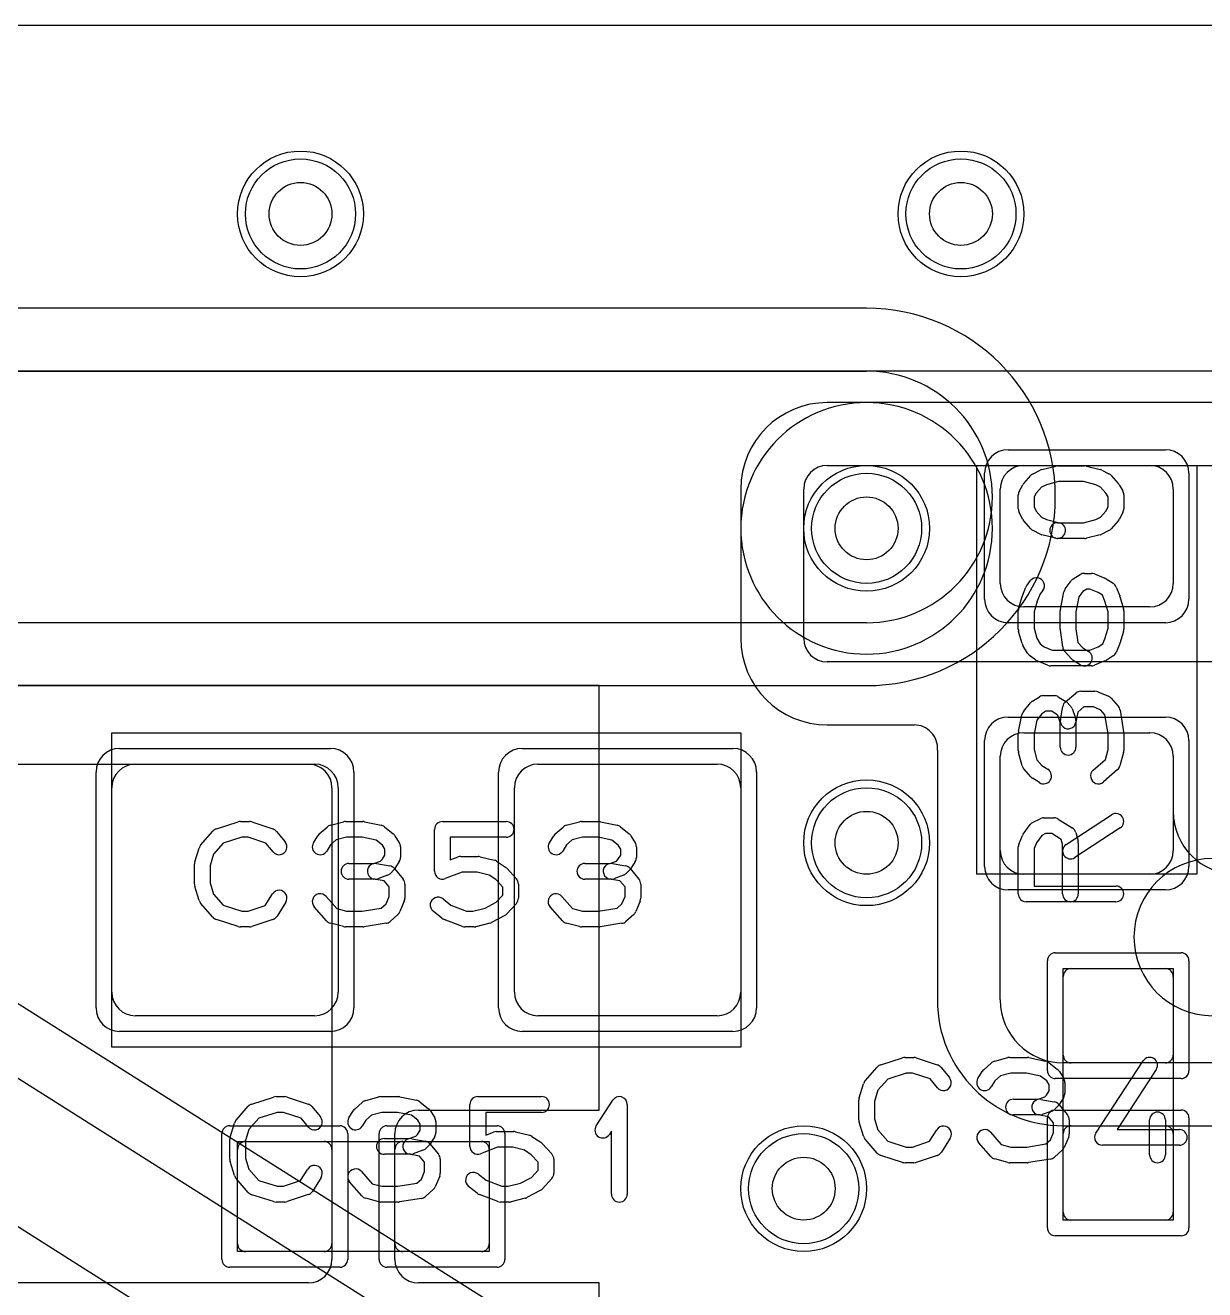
# Model space of a CAD drawing. Extents: x 0 to 20.5, y -1 to 20.
# Drawn here: x 6.525 to 10.275, y 11.579 to 15.6 of the extents above; entities that cross this region are included whole.
import ezdxf

# ---------------------------------------------------------------- set-up
doc = ezdxf.new("R2010")
doc.units = 0
for name, color, linetype in [('Hole', 1, 'CONTINUOUS'), ('L1', 3, 'CONTINUOUS'), ('L2', 3, 'CONTINUOUS'), ('L3', 3, 'CONTINUOUS'), ('L4', 3, 'CONTINUOUS'), ('MetalMask-A', 176, 'CONTINUOUS'), ('PartsArea-A', 111, 'CONTINUOUS'), ('PartsArea-B', 111, 'CONTINUOUS'), ('PartsSilk-A', 221, 'CONTINUOUS'), ('Resist-A', 2, 'CONTINUOUS'), ('Resist-B', 2, 'CONTINUOUS')]:
    doc.layers.add(name, color=color, linetype=linetype)

msp = doc.modelspace()

# ---------------------------------------------------------------- linework, layer by layer
at = {"layer": 'Hole'}
for centre in [(7.4, 15), (9.5, 15), (9.2, 14), (9.2, 13), (9, 11.9)]:
    msp.add_circle(centre, 0.1, dxfattribs=at)
at = {"layer": 'L1'}
for p, q in [((4.65001, 15.59996), (14.19129, 15.59996)), ((11.02503, 14.40004), (9.07497, 14.40004)), ((9.07497, 14.2), (11.02503, 14.2)), ((9.7, 14.2), (10.1, 14.2)), ((8.79996, 14.12503), (8.79996, 13.64997)), ((9, 13.64997), (9, 14.12503)), ((9.625, 13.825), (9.625, 14.125)), ((10.175, 14.125), (10.175, 13.825)), ((10.1, 13.75), (9.7, 13.75)), ((11.02503, 13.575), (9.07497, 13.575)), ((8.35004, 13.5), (6.07497, 13.5)), ((8.35004, 12.15), (8.35004, 13.5)), ((9.07497, 13.37496), (9.35088, 13.37496)), ((9.69997, 13.35), (10.10003, 13.35)), ((9.7, 13.35), (10.1, 13.35)), ((9.42496, 13.275), (9.42496, 12.5)), ((9.625, 12.5), (9.625, 13.27503)), ((9.625, 12.975), (9.625, 13.275)), ((10.175, 13.27503), (10.175, 13.1)), ((10.175, 13.275), (10.175, 12.975)), ((5.53284, 13.25), (7.42503, 13.25)), ((6.875, 13.25), (7.445, 13.25)), ((8.155, 13.25), (8.725, 13.25)), ((6.8, 12.525), (6.8, 13.175)), ((7.5, 13.17503), (7.5, 11.67497)), ((7.52, 13.175), (7.52, 12.525)), ((8.08, 12.525), (8.08, 13.175)), ((8.8, 13.175), (8.8, 12.525)), ((10.1, 12.9), (9.7, 12.9)), ((9.85, 12.6), (10.15, 12.6)), ((9.825, 12.325), (9.825, 12.575)), ((10.175, 12.575), (10.175, 12.325)), ((7.445, 12.45), (6.875, 12.45)), ((8.725, 12.45), (8.155, 12.45)), ((11.07503, 12.3), (9.825, 12.3)), ((10.15, 12.3), (9.85, 12.3)), ((7.77497, 12.15), (8.35004, 12.15)), ((7.7, 11.67497), (7.7, 12.07503)), ((9.825, 12.09996), (12.02499, 12.09996)), ((9.825, 11.825), (9.825, 12.075)), ((9.85, 12.1), (10.15, 12.1)), ((10.175, 12.075), (10.175, 11.825)), ((7.2, 11.725), (7.2, 12.025)), ((7.225, 12.05), (7.475, 12.05)), ((7.5, 12.025), (7.5, 11.725)), ((7.7, 11.725), (7.7, 12.025)), ((7.725, 12.05), (7.975, 12.05)), ((8, 12.025), (8, 11.725)), ((10.15, 11.8), (9.85, 11.8)), ((7.475, 11.7), (7.225, 11.7)), ((7.975, 11.7), (7.725, 11.7)), ((7.42503, 11.6), (4.9, 11.6)), ((8.35004, 11.6), (7.77497, 11.6)), ((8.35004, 11.1), (8.35004, 11.6))]:
    msp.add_line(p, q, dxfattribs=at)
for centre in [(7.4, 15), (9.5, 15), (9.2, 14), (9.2, 13), (9, 11.9)]:
    msp.add_circle(centre, 0.2, dxfattribs=at)
for centre, radius, start, end in [((9.07497, 14.12503), 0.27501, 90, 180), ((9.07497, 14.12503), 0.07497, 90, 180), ((9.7, 14.125), 0.075, 90, 180), ((10.1, 14.125), 0.075, 0, 90), ((9.7, 13.825), 0.075, 180, -90), ((10.1, 13.825), 0.075, -90, 0), ((9.07497, 13.64997), 0.27501, 180, -90), ((9.07497, 13.64997), 0.07497, 180, -90), ((9.35088, 13.29999), 0.07497, -4.09215, 90), ((9.69997, 13.27503), 0.07497, 90, 180), ((9.7, 13.275), 0.075, 90, 180), ((10.1, 13.275), 0.075, 0, 90), ((10.10003, 13.27503), 0.07497, 0, 90), ((9.69997, 13.27503), 0.27501, 175.91097, -179.99792), ((9.7, 13.275), 0.27504, 179.99583, 180), ((6.875, 13.175), 0.075, 90, 180), ((7.42503, 13.17503), 0.07497, 0, 90), ((7.445, 13.175), 0.075, 0, 90), ((8.155, 13.175), 0.075, 90, 180), ((8.725, 13.175), 0.075, 0, 90), ((10.375, 13.1), 0.2, 180, -90), ((9.7, 12.975), 0.075, 180, -90), ((10.1, 12.975), 0.075, -90, 0), ((9.85, 12.575), 0.025, 90, 180), ((10.15, 12.575), 0.025, 0, 90), ((6.875, 12.525), 0.075, 180, -90), ((7.445, 12.525), 0.075, -90, 0), ((8.155, 12.525), 0.075, 180, -90), ((8.725, 12.525), 0.075, -90, 0), ((9.825, 12.5), 0.40004, 180, -90), ((9.825, 12.5), 0.2, 180, -90), ((9.85, 12.325), 0.025, 180, -90), ((10.15, 12.325), 0.025, -90, 0), ((7.77497, 12.07503), 0.07497, 90, 180), ((9.85, 12.075), 0.025, 90, 180), ((10.15, 12.075), 0.025, 0, 90), ((7.225, 12.025), 0.025, 90, 180), ((7.475, 12.025), 0.025, 0, 90), ((7.725, 12.025), 0.025, 90, 180), ((7.975, 12.025), 0.025, 0, 90), ((9.85, 11.825), 0.025, 180, -90), ((10.15, 11.825), 0.025, -90, 0), ((7.225, 11.725), 0.025, 180, -90), ((7.475, 11.725), 0.025, -90, 0), ((7.725, 11.725), 0.025, 180, -90), ((7.975, 11.725), 0.025, -90, 0), ((7.42503, 11.67497), 0.07497, -90, 0), ((7.77497, 11.67497), 0.07497, 180, -90)]:
    msp.add_arc(centre, radius, start, end, dxfattribs=at)
at = {"layer": 'L2'}
msp.add_line((1.17497, 15.59996), (18.82503, 15.59996), dxfattribs=at)
for centre in [(7.4, 15), (9.5, 15), (9.2, 13), (9, 11.9)]:
    msp.add_circle(centre, 0.2, dxfattribs=at)
for start, end in [(90, -90), (-90, 90)]:
    msp.add_arc((9.2, 14), 0.40004, start, end, dxfattribs=at)
at = {"layer": 'L3'}
msp.add_line((1.17497, 15.59996), (18.82503, 15.59996), dxfattribs=at)
for centre in [(7.4, 15), (9.5, 15), (9.2, 13), (9, 11.9)]:
    msp.add_circle(centre, 0.2, dxfattribs=at)
for start, end in [(90, -90), (-90, 90)]:
    msp.add_arc((9.2, 14), 0.40004, start, end, dxfattribs=at)
at = {"layer": 'L4'}
for p, q in [((1.17497, 15.59996), (18.82503, 15.59996)), ((9.2, 14.70004), (3.8, 14.70004)), ((3.8, 14.5), (9.2, 14.5)), ((9.2, 13.7), (3.8, 13.7)), ((3.8, 13.49996), (9.2, 13.49996)), ((8.16362, 11.43823), (5.31362, 13.23823)), ((5.2068, 13.0691), (8.0568, 11.2691)), ((7.8432, 10.9309), (4.9932, 12.7309))]:
    msp.add_line(p, q, dxfattribs=at)
for centre in [(7.4, 15), (9.5, 15), (9.2, 14), (9.2, 13), (9, 11.9)]:
    msp.add_circle(centre, 0.2, dxfattribs=at)
for centre, radius, start, end in [((9.2, 14.1), 0.60004, -90, 90), ((9.2, 14.1), 0.4, -90, 90), ((10.3, 12.7), 0.25, 90, -90)]:
    msp.add_arc(centre, radius, start, end, dxfattribs=at)
at = {"layer": 'MetalMask-A'}
for p, q in [((9.7, 14.2), (10.1, 14.2)), ((9.625, 13.825), (9.625, 14.125)), ((10.175, 14.125), (10.175, 13.825)), ((10.1, 13.75), (9.7, 13.75)), ((9.7, 13.35), (10.1, 13.35)), ((9.625, 12.975), (9.625, 13.275)), ((10.175, 13.275), (10.175, 12.975)), ((6.875, 13.25), (7.445, 13.25)), ((8.155, 13.25), (8.725, 13.25)), ((6.8, 12.525), (6.8, 13.175)), ((7.52, 13.175), (7.52, 12.525)), ((8.08, 12.525), (8.08, 13.175)), ((8.8, 13.175), (8.8, 12.525)), ((10.1, 12.9), (9.7, 12.9)), ((9.85, 12.6), (10.15, 12.6)), ((9.825, 12.325), (9.825, 12.575)), ((10.175, 12.575), (10.175, 12.325)), ((7.445, 12.45), (6.875, 12.45)), ((8.725, 12.45), (8.155, 12.45)), ((10.15, 12.3), (9.85, 12.3)), ((9.825, 11.825), (9.825, 12.075)), ((9.85, 12.1), (10.15, 12.1)), ((10.175, 12.075), (10.175, 11.825)), ((7.2, 11.725), (7.2, 12.025)), ((7.225, 12.05), (7.475, 12.05)), ((7.5, 12.025), (7.5, 11.725)), ((7.7, 11.725), (7.7, 12.025)), ((7.725, 12.05), (7.975, 12.05)), ((8, 12.025), (8, 11.725)), ((10.15, 11.8), (9.85, 11.8)), ((7.475, 11.7), (7.225, 11.7)), ((7.975, 11.7), (7.725, 11.7))]:
    msp.add_line(p, q, dxfattribs=at)
for centre, radius, start, end in [((9.7, 14.125), 0.075, 90, 180), ((10.1, 14.125), 0.075, 0, 90), ((9.7, 13.825), 0.075, 180, -90), ((10.1, 13.825), 0.075, -90, 0), ((9.7, 13.275), 0.075, 90, 180), ((10.1, 13.275), 0.075, 0, 90), ((6.875, 13.175), 0.075, 90, 180), ((7.445, 13.175), 0.075, 0, 90), ((8.155, 13.175), 0.075, 90, 180), ((8.725, 13.175), 0.075, 0, 90), ((9.7, 12.975), 0.075, 180, -90), ((10.1, 12.975), 0.075, -90, 0), ((9.85, 12.575), 0.025, 90, 180), ((10.15, 12.575), 0.025, 0, 90), ((6.875, 12.525), 0.075, 180, -90), ((7.445, 12.525), 0.075, -90, 0), ((8.155, 12.525), 0.075, 180, -90), ((8.725, 12.525), 0.075, -90, 0), ((9.85, 12.325), 0.025, 180, -90), ((10.15, 12.325), 0.025, -90, 0), ((9.85, 12.075), 0.025, 90, 180), ((10.15, 12.075), 0.025, 0, 90), ((7.225, 12.025), 0.025, 90, 180), ((7.475, 12.025), 0.025, 0, 90), ((7.725, 12.025), 0.025, 90, 180), ((7.975, 12.025), 0.025, 0, 90), ((9.85, 11.825), 0.025, 180, -90), ((10.15, 11.825), 0.025, -90, 0), ((7.225, 11.725), 0.025, 180, -90), ((7.475, 11.725), 0.025, -90, 0), ((7.725, 11.725), 0.025, 180, -90), ((7.975, 11.725), 0.025, -90, 0)]:
    msp.add_arc(centre, radius, start, end, dxfattribs=at)
at = {"layer": 'PartsArea-A'}
for p, q in [((20, 14.5), (0, 14.5)), ((9.55, 12.9), (9.55, 14.2)), ((9.55, 14.2), (10.25, 14.2)), ((10.25, 14.2), (10.25, 12.9)), ((6.8, 12.35), (6.8, 13.35)), ((6.8, 13.35), (8.8, 13.35)), ((8.8, 13.35), (8.8, 12.35)), ((10.25, 12.9), (9.55, 12.9)), ((9.825, 11.8), (9.825, 12.6)), ((9.825, 12.6), (10.175, 12.6)), ((10.175, 12.6), (10.175, 11.8)), ((8.8, 12.35), (6.8, 12.35)), ((7.2, 11.7), (7.2, 12.05)), ((7.2, 12.05), (8, 12.05)), ((8, 12.05), (8, 11.7)), ((10.175, 11.8), (9.825, 11.8)), ((8, 11.7), (7.2, 11.7))]:
    msp.add_line(p, q, dxfattribs=at)
at = {"layer": 'PartsArea-B'}
msp.add_line((20, 14.5), (0, 14.5), dxfattribs=at)
at = {"layer": 'PartsSilk-A'}
for p, q in [((9.7569, 14.18675), (9.80135, 14.19786)), ((9.80741, 14.19861), (9.89259, 14.19861)), ((9.89865, 14.19786), (9.9431, 14.18675)), ((9.69983, 14.143), (9.72205, 14.168)), ((9.72956, 14.17375), (9.75178, 14.18486)), ((9.94822, 14.18486), (9.97044, 14.17375)), ((9.97795, 14.168), (10.00017, 14.143)), ((9.6857, 14.11934), (9.69681, 14.13879)), ((9.75623, 14.13118), (9.73894, 14.11173)), ((9.77169, 14.13891), (9.75623, 14.13118)), ((9.81049, 14.14861), (9.77169, 14.13891)), ((9.88951, 14.14861), (9.81049, 14.14861)), ((9.92831, 14.13891), (9.88951, 14.14861)), ((9.94377, 14.13118), (9.92831, 14.13891)), ((9.96106, 14.11173), (9.94377, 14.13118)), ((10.00319, 14.13879), (10.0143, 14.11934)), ((9.68241, 14.0625), (9.68241, 14.10694)), ((9.73894, 14.11173), (9.73241, 14.1003)), ((9.73241, 14.1003), (9.73241, 14.0684)), ((9.96759, 14.1003), (9.96106, 14.11173)), ((9.96759, 14.0684), (9.96759, 14.1003)), ((10.01759, 14.10694), (10.01759, 14.0625)), ((9.69616, 14.0291), (9.68505, 14.05132)), ((9.73241, 14.0684), (9.7394, 14.05442)), ((9.7394, 14.05442), (9.75623, 14.03549)), ((9.75623, 14.03549), (9.77169, 14.02776)), ((9.92831, 14.02776), (9.94377, 14.03549)), ((9.94377, 14.03549), (9.9606, 14.05442)), ((9.9606, 14.05442), (9.96759, 14.0684)), ((10.01495, 14.05132), (10.00384, 14.0291)), ((9.72205, 13.99867), (9.69983, 14.02367)), ((9.77169, 14.02776), (9.81347, 14.01731)), ((9.80741, 14.01806), (9.88951, 14.01806)), ((9.88951, 14.01806), (9.92831, 14.02776)), ((10.00017, 14.02367), (9.97795, 13.99867)), ((9.75178, 13.98181), (9.72956, 13.99292)), ((9.80135, 13.96881), (9.7569, 13.97992)), ((9.89259, 13.96806), (9.80741, 13.96806)), ((9.9431, 13.97992), (9.89865, 13.96881)), ((9.97044, 13.99292), (9.94822, 13.98181)), ((9.71011, 13.81979), (9.72122, 13.83368)), ((9.85713, 13.83926), (9.87935, 13.85314)), ((9.89259, 13.85694), (9.91481, 13.85694)), ((9.92442, 13.85502), (9.95776, 13.84114)), ((9.9614, 13.83926), (9.98362, 13.82537)), ((9.69531, 13.78567), (9.70642, 13.81345)), ((9.76026, 13.80244), (9.75147, 13.79145)), ((9.81623, 13.7424), (9.82734, 13.79796)), ((9.83176, 13.80794), (9.85028, 13.83294)), ((9.88764, 13.79937), (9.87527, 13.78267)), ((9.89976, 13.80694), (9.88764, 13.79937)), ((9.90981, 13.80694), (9.89976, 13.80694)), ((9.93664, 13.79577), (9.90981, 13.80694)), ((9.95019, 13.7873), (9.93664, 13.79577)), ((9.99358, 13.81345), (10.00469, 13.78567)), ((9.68337, 13.74437), (9.69448, 13.78326)), ((9.74221, 13.76829), (9.73241, 13.734)), ((9.75147, 13.79145), (9.74221, 13.76829)), ((9.87527, 13.78267), (9.86574, 13.73502)), ((9.95779, 13.76829), (9.95019, 13.7873)), ((9.96759, 13.734), (9.95779, 13.76829)), ((10.00552, 13.78326), (10.01663, 13.74437)), ((9.68241, 13.67917), (9.68241, 13.7375)), ((9.73241, 13.734), (9.73241, 13.68267)), ((9.81574, 13.67917), (9.81574, 13.7375)), ((9.86574, 13.73502), (9.86574, 13.68092)), ((9.96759, 13.68267), (9.96759, 13.734)), ((10.01759, 13.7375), (10.01759, 13.67917)), ((9.73241, 13.68267), (9.74167, 13.65025)), ((9.82339, 13.62291), (9.81598, 13.67569)), ((9.86574, 13.68092), (9.87186, 13.63735)), ((9.95792, 13.64883), (9.96759, 13.68267)), ((9.69448, 13.63341), (9.68337, 13.6723)), ((9.74167, 13.65025), (9.75231, 13.6323)), ((9.87186, 13.63735), (9.88667, 13.62068)), ((9.95063, 13.63242), (9.95792, 13.64883)), ((10.01663, 13.6723), (10.00552, 13.63341)), ((9.71182, 13.60254), (9.69701, 13.62754)), ((9.73685, 13.58139), (9.71833, 13.59528)), ((9.75231, 13.6323), (9.76435, 13.62327)), ((9.76435, 13.62327), (9.79019, 13.6125)), ((9.79019, 13.6125), (9.90981, 13.6125)), ((9.85168, 13.58478), (9.82946, 13.60978)), ((9.88667, 13.62068), (9.90584, 13.6087)), ((9.90981, 13.6125), (9.93664, 13.62368)), ((9.93664, 13.62368), (9.95063, 13.63242)), ((9.98362, 13.59408), (9.9614, 13.58019)), ((10.00433, 13.63013), (9.99322, 13.60513)), ((9.77558, 13.56442), (9.74224, 13.57831)), ((9.91481, 13.5625), (9.78519, 13.5625)), ((9.87934, 13.5663), (9.85712, 13.58019)), ((9.95776, 13.57831), (9.92442, 13.56442)), ((9.83215, 13.44838), (9.86548, 13.47615)), ((9.88148, 13.48194), (9.92593, 13.48194)), ((9.93554, 13.48002), (9.96887, 13.46614)), ((9.699, 13.41701), (9.72122, 13.44479)), ((9.72749, 13.45037), (9.74971, 13.46426)), ((9.76296, 13.46806), (9.7963, 13.46806)), ((9.80955, 13.46426), (9.83177, 13.45037)), ((9.81613, 13.39188), (9.82354, 13.43355)), ((9.8362, 13.44685), (9.84731, 13.43574)), ((9.89053, 13.43194), (9.87117, 13.41581)), ((9.92093, 13.43194), (9.89053, 13.43194)), ((9.94437, 13.42218), (9.92093, 13.43194)), ((9.97795, 13.45967), (10.00017, 13.43467)), ((9.68295, 13.35376), (9.69406, 13.40654)), ((9.7576, 13.41023), (9.74176, 13.39042)), ((9.77013, 13.41806), (9.7576, 13.41023)), ((9.78913, 13.41806), (9.77013, 13.41806)), ((9.80285, 13.40948), (9.78913, 13.41806)), ((9.80803, 13.4043), (9.80285, 13.40948)), ((9.81574, 13.3831), (9.80803, 13.4043)), ((9.85313, 13.4266), (9.86424, 13.39604)), ((9.87117, 13.41581), (9.86535, 13.38312)), ((9.95795, 13.40691), (9.94437, 13.42218)), ((9.96759, 13.34662), (9.95795, 13.40691)), ((10.00617, 13.42201), (10.01728, 13.35256)), ((9.74176, 13.39042), (9.73241, 13.34601)), ((9.81574, 13.30417), (9.81574, 13.3831)), ((9.86574, 13.3875), (9.86574, 13.30417)), ((9.68241, 13.29306), (9.68241, 13.34861)), ((9.73241, 13.34601), (9.73241, 13.29634)), ((9.96759, 13.29634), (9.96759, 13.34662)), ((10.01759, 13.34861), (10.01759, 13.29306)), ((9.69436, 13.24495), (9.68325, 13.28662)), ((9.73241, 13.29634), (9.74115, 13.26356)), ((9.95929, 13.26519), (9.96759, 13.29634)), ((10.01675, 13.28662), (10.00564, 13.24495)), ((9.72205, 13.20978), (9.69983, 13.23478)), ((9.74115, 13.26356), (9.75704, 13.24568)), ((9.75704, 13.24568), (9.77621, 13.2337)), ((9.92058, 13.23131), (9.95929, 13.26519)), ((9.99794, 13.23258), (9.9535, 13.19369)), ((9.74971, 13.1913), (9.72749, 13.20519)), ((9.72956, 13.06542), (9.75178, 13.07653)), ((9.76296, 13.07917), (9.7963, 13.07917)), ((9.80955, 13.07537), (9.85399, 13.04759)), ((9.83447, 12.99453), (9.97891, 13.08898)), ((7.08258, 12.99239), (7.12147, 13.03683)), ((7.13266, 13.04418), (7.2021, 13.0664)), ((7.20972, 13.06759), (7.2375, 13.06759)), ((7.2454, 13.06631), (7.31207, 13.04409)), ((7.32338, 13.03637), (7.35115, 13.00304)), ((7.45978, 13.02795), (7.48478, 13.05017)), ((7.49495, 13.05564), (7.53662, 13.06675)), ((7.54306, 13.06759), (7.59861, 13.06759)), ((7.60376, 13.06705), (7.65654, 13.05594)), ((7.66701, 13.051), (7.69479, 13.02878)), ((7.82639, 12.90926), (7.82639, 13.04259)), ((7.85139, 13.06759), (8.05417, 13.06759)), ((8.20978, 13.02795), (8.23478, 13.05017)), ((8.24495, 13.05564), (8.28662, 13.06675)), ((8.29306, 13.06759), (8.34861, 13.06759)), ((8.35376, 13.06705), (8.40654, 13.05594)), ((8.41701, 13.051), (8.44479, 13.02878)), ((9.6983, 13.0272), (9.72052, 13.05776)), ((10.00627, 13.04714), (9.86183, 12.95269)), ((9.8649, 13.03283), (9.87231, 13.00505)), ((7.15452, 12.99868), (7.12368, 12.96344)), ((7.21362, 13.01759), (7.15452, 12.99868)), ((7.23344, 13.01759), (7.21362, 13.01759)), ((7.28952, 12.9989), (7.23344, 13.01759)), ((7.31273, 12.97104), (7.28952, 12.9989)), ((7.4413, 13.00029), (7.45519, 13.02251)), ((7.49568, 12.99296), (7.4837, 12.97379)), ((7.51356, 13.00885), (7.49568, 12.99296)), ((7.54634, 13.01759), (7.51356, 13.00885)), ((7.59601, 13.01759), (7.54634, 13.01759)), ((7.64042, 13.00824), (7.59601, 13.01759)), ((7.66023, 12.9924), (7.64042, 13.00824)), ((7.66806, 12.97987), (7.66023, 12.9924)), ((7.70037, 13.02251), (7.71426, 13.00029)), ((8.05417, 13.01759), (7.87639, 13.01759)), ((7.87639, 13.01759), (7.87639, 12.94554)), ((8.1913, 13.00029), (8.20519, 13.02251)), ((8.24568, 12.99296), (8.2337, 12.97379)), ((8.26356, 13.00885), (8.24568, 12.99296)), ((8.29634, 13.01759), (8.26356, 13.00885)), ((8.34601, 13.01759), (8.29634, 13.01759)), ((8.39042, 13.00824), (8.34601, 13.01759)), ((8.41023, 12.9924), (8.39042, 13.00824)), ((8.41806, 12.97987), (8.41023, 12.9924)), ((8.45037, 13.02251), (8.46426, 13.00029)), ((9.68456, 12.99765), (9.69567, 13.02265)), ((9.74029, 12.99993), (9.73241, 12.9822)), ((9.75737, 13.02343), (9.74029, 12.99993)), ((9.76886, 13.02917), (9.75737, 13.02343)), ((9.78913, 13.02917), (9.76886, 13.02917)), ((9.81913, 13.01042), (9.78913, 13.02917)), ((9.82315, 12.99533), (9.81913, 13.01042)), ((9.82315, 12.8375), (9.82315, 12.99533)), ((9.87315, 12.99861), (9.87315, 12.8375)), ((7.06364, 12.93894), (7.07753, 12.98339)), ((7.12368, 12.96344), (7.1125, 12.92766)), ((7.65948, 12.94715), (7.66806, 12.96087)), ((7.66806, 12.96087), (7.66806, 12.97987)), ((7.71806, 12.98704), (7.71806, 12.9537)), ((7.87639, 12.94554), (7.90082, 12.95484)), ((7.90972, 12.95648), (7.96528, 12.95648)), ((7.97134, 12.95573), (8.01578, 12.94462)), ((8.40948, 12.94715), (8.41806, 12.96087)), ((8.41806, 12.96087), (8.41806, 12.97987)), ((8.46806, 12.98704), (8.46806, 12.9537)), ((9.68241, 12.8375), (9.68241, 12.9875)), ((9.73241, 12.9822), (9.73241, 12.8625)), ((7.0625, 12.86852), (7.0625, 12.93148)), ((7.1125, 12.92766), (7.1125, 12.87234)), ((7.55417, 12.93426), (7.6331, 12.93426)), ((7.6331, 12.93426), (7.6543, 12.94197)), ((7.64188, 12.93387), (7.68355, 12.92646)), ((7.6543, 12.94197), (7.65948, 12.94715)), ((7.69685, 12.9138), (7.68574, 12.90269)), ((7.69838, 12.91785), (7.72615, 12.88452)), ((7.71426, 12.94045), (7.70037, 12.91823)), ((8.02359, 12.94117), (8.05137, 12.92265)), ((8.05593, 12.91875), (8.08649, 12.88542)), ((8.30417, 12.93426), (8.3831, 12.93426)), ((8.3831, 12.93426), (8.4043, 12.94197)), ((8.39188, 12.93387), (8.43355, 12.92646)), ((8.4043, 12.94197), (8.40948, 12.94715)), ((8.44685, 12.9138), (8.43574, 12.90269)), ((8.44838, 12.91785), (8.47615, 12.88452)), ((8.46426, 12.94045), (8.45037, 12.91823)), ((7.1125, 12.87234), (7.12368, 12.83656)), ((7.6375, 12.88426), (7.55417, 12.88426)), ((7.66581, 12.87883), (7.63312, 12.88465)), ((7.6766, 12.89687), (7.64604, 12.88576)), ((7.68194, 12.85947), (7.66581, 12.87883)), ((7.73194, 12.86852), (7.73194, 12.82407)), ((7.91432, 12.90648), (7.86029, 12.8859)), ((7.9622, 12.90648), (7.91432, 12.90648)), ((7.99946, 12.89717), (7.9622, 12.90648)), ((8.02112, 12.88273), (7.99946, 12.89717)), ((8.04306, 12.85879), (8.02112, 12.88273)), ((8.09306, 12.86852), (8.09306, 12.82407)), ((8.3875, 12.88426), (8.30417, 12.88426)), ((8.41581, 12.87883), (8.38312, 12.88465)), ((8.4266, 12.89687), (8.39604, 12.88576)), ((8.43194, 12.85947), (8.41581, 12.87883)), ((8.48194, 12.86852), (8.48194, 12.82407)), ((7.07753, 12.81661), (7.06364, 12.86106)), ((7.12368, 12.83656), (7.15452, 12.80132)), ((7.28773, 12.8005), (7.31074, 12.83732)), ((7.48131, 12.82942), (7.51519, 12.79071)), ((7.67218, 12.80563), (7.68194, 12.82907)), ((7.68194, 12.82907), (7.68194, 12.85947)), ((8.02196, 12.81079), (8.04306, 12.8338)), ((8.04306, 12.8338), (8.04306, 12.85879)), ((8.23131, 12.82942), (8.26519, 12.79071)), ((8.42218, 12.80563), (8.43194, 12.82907)), ((8.43194, 12.82907), (8.43194, 12.85947)), ((9.73241, 12.8625), (9.99259, 12.8625)), ((7.12147, 12.76317), (7.08258, 12.80761)), ((7.15452, 12.80132), (7.21362, 12.78241)), ((7.23344, 12.78241), (7.28773, 12.8005)), ((7.35314, 12.81082), (7.32537, 12.76638)), ((7.48258, 12.75206), (7.44369, 12.7965)), ((7.51519, 12.79071), (7.54634, 12.78241)), ((7.59662, 12.78241), (7.65691, 12.79205)), ((7.65691, 12.79205), (7.67218, 12.80563)), ((7.73002, 12.81446), (7.71614, 12.78113)), ((7.85312, 12.82137), (7.87784, 12.8016)), ((7.87784, 12.8016), (7.92821, 12.78241)), ((7.94831, 12.78241), (7.98678, 12.79203)), ((7.98678, 12.79203), (8.02196, 12.81079)), ((8.08649, 12.80717), (8.05593, 12.77384)), ((8.23258, 12.75206), (8.19369, 12.7965)), ((8.26519, 12.79071), (8.29634, 12.78241)), ((8.34662, 12.78241), (8.40691, 12.79205)), ((8.40691, 12.79205), (8.42218, 12.80563)), ((8.48002, 12.81446), (8.46614, 12.78113)), ((9.99259, 12.8125), (9.70741, 12.8125)), ((7.2021, 12.7336), (7.13266, 12.75582)), ((7.21362, 12.78241), (7.23344, 12.78241)), ((7.31207, 12.75591), (7.2454, 12.73369)), ((7.54634, 12.78241), (7.59662, 12.78241)), ((7.70967, 12.77205), (7.68467, 12.74983)), ((7.84966, 12.76011), (7.82188, 12.78233)), ((7.91471, 12.73405), (7.85638, 12.75627)), ((7.92821, 12.78241), (7.94831, 12.78241)), ((8.04926, 12.76868), (8.00759, 12.74646)), ((8.29634, 12.78241), (8.34662, 12.78241)), ((8.45967, 12.77205), (8.43467, 12.74983)), ((7.2375, 12.73241), (7.20972, 12.73241)), ((7.53662, 12.73325), (7.49495, 12.74436)), ((7.59861, 12.73241), (7.54306, 12.73241)), ((7.67201, 12.74383), (7.60256, 12.73272)), ((7.95139, 12.73241), (7.92361, 12.73241)), ((8.00189, 12.74427), (7.95745, 12.73316)), ((8.28662, 12.73325), (8.24495, 12.74436)), ((8.34861, 12.73241), (8.29306, 12.73241)), ((8.42201, 12.74383), (8.35256, 12.73272)), ((9.24516, 12.29418), (9.3146, 12.3164)), ((9.32222, 12.31759), (9.35, 12.31759)), ((9.3579, 12.31631), (9.42457, 12.29409)), ((9.60745, 12.30564), (9.64912, 12.31675)), ((9.65556, 12.31759), (9.71111, 12.31759)), ((9.71626, 12.31705), (9.76904, 12.30594)), ((9.92907, 12.07663), (10.07907, 12.30626)), ((9.19508, 12.24239), (9.23397, 12.28683)), ((9.32612, 12.26759), (9.26702, 12.24868)), ((9.34594, 12.26759), (9.32612, 12.26759)), ((9.40202, 12.2489), (9.34594, 12.26759)), ((9.43588, 12.28637), (9.46365, 12.25304)), ((9.5538, 12.25029), (9.56769, 12.27251)), ((9.57228, 12.27795), (9.59728, 12.30017)), ((9.65884, 12.26759), (9.62606, 12.25885)), ((9.70851, 12.26759), (9.65884, 12.26759)), ((9.75292, 12.25824), (9.70851, 12.26759)), ((9.77951, 12.301), (9.80729, 12.27878)), ((9.81287, 12.27251), (9.82676, 12.25029)), ((10.12093, 12.27892), (9.99619, 12.08796)), ((9.17614, 12.18894), (9.19003, 12.23339)), ((9.26702, 12.24868), (9.23618, 12.21344)), ((9.42523, 12.22104), (9.40202, 12.2489)), ((9.60818, 12.24296), (9.5962, 12.22379)), ((9.62606, 12.25885), (9.60818, 12.24296)), ((9.77273, 12.2424), (9.75292, 12.25824)), ((9.78056, 12.22987), (9.77273, 12.2424)), ((9.78056, 12.21087), (9.78056, 12.22987)), ((9.83056, 12.23704), (9.83056, 12.2037)), ((7.24516, 12.16918), (7.3146, 12.1914)), ((7.32222, 12.19259), (7.35, 12.19259)), ((7.3579, 12.19131), (7.42457, 12.16909)), ((7.60745, 12.18064), (7.64912, 12.19175)), ((7.65556, 12.19259), (7.71111, 12.19259)), ((7.71626, 12.19205), (7.76904, 12.18094)), ((7.96389, 12.19259), (8.16667, 12.19259)), ((9.23618, 12.21344), (9.225, 12.17766)), ((9.7456, 12.18426), (9.7668, 12.19197)), ((9.7668, 12.19197), (9.77198, 12.19715)), ((9.77198, 12.19715), (9.78056, 12.21087)), ((9.82676, 12.19045), (9.81287, 12.16823)), ((7.19508, 12.11739), (7.23397, 12.16183)), ((7.43588, 12.16137), (7.46365, 12.12804)), ((7.5538, 12.12529), (7.56769, 12.14751)), ((7.57228, 12.15295), (7.59728, 12.17517)), ((7.77951, 12.176), (7.80729, 12.15378)), ((7.81287, 12.14751), (7.82676, 12.12529)), ((7.93889, 12.03426), (7.93889, 12.16759)), ((8.34013, 12.0997), (8.39291, 12.18118)), ((8.43889, 12.16759), (8.43889, 11.88241)), ((9.175, 12.11852), (9.175, 12.18148)), ((9.225, 12.17766), (9.225, 12.12234)), ((9.66667, 12.18426), (9.7456, 12.18426)), ((9.75438, 12.18387), (9.79605, 12.17646)), ((9.7891, 12.14687), (9.75854, 12.13576)), ((9.80935, 12.1638), (9.79824, 12.15269)), ((9.81088, 12.16785), (9.83865, 12.13452)), ((7.17614, 12.06394), (7.19003, 12.10839)), ((7.26702, 12.12368), (7.23618, 12.08844)), ((7.32612, 12.14259), (7.26702, 12.12368)), ((7.34594, 12.14259), (7.32612, 12.14259)), ((7.40202, 12.1239), (7.34594, 12.14259)), ((7.42523, 12.09604), (7.40202, 12.1239)), ((7.60818, 12.11796), (7.5962, 12.09879)), ((7.62606, 12.13385), (7.60818, 12.11796)), ((7.65884, 12.14259), (7.62606, 12.13385)), ((7.70851, 12.14259), (7.65884, 12.14259)), ((7.75292, 12.13324), (7.70851, 12.14259)), ((7.77273, 12.1174), (7.75292, 12.13324)), ((7.78056, 12.10487), (7.77273, 12.1174)), ((7.78056, 12.08587), (7.78056, 12.10487)), ((7.83056, 12.11204), (7.83056, 12.0787)), ((8.16667, 12.14259), (7.98889, 12.14259)), ((7.98889, 12.14259), (7.98889, 12.07054)), ((9.19003, 12.06661), (9.17614, 12.11106)), ((9.225, 12.12234), (9.23618, 12.08656)), ((9.75, 12.13426), (9.66667, 12.13426)), ((9.77831, 12.12883), (9.74562, 12.13465)), ((9.79444, 12.10947), (9.77831, 12.12883)), ((9.79444, 12.07907), (9.79444, 12.10947)), ((9.84444, 12.11852), (9.84444, 12.07407)), ((10.1, 12.00741), (10.1, 12.11852)), ((10.15, 12.11852), (10.15, 12.00741)), ((7.23618, 12.08844), (7.225, 12.05266)), ((7.7456, 12.05926), (7.7668, 12.06697)), ((7.7668, 12.06697), (7.77198, 12.07215)), ((7.77198, 12.07215), (7.78056, 12.08587)), ((7.82676, 12.06545), (7.81287, 12.04323)), ((7.98889, 12.07054), (8.01332, 12.07984)), ((8.02222, 12.08148), (8.07778, 12.08148)), ((8.08384, 12.08073), (8.12828, 12.06962)), ((8.13609, 12.06617), (8.16387, 12.04765)), ((8.38889, 12.08301), (8.38209, 12.07252)), ((8.38889, 11.88241), (8.38889, 12.08301)), ((9.23618, 12.08656), (9.26702, 12.05132)), ((9.40023, 12.0505), (9.42324, 12.08732)), ((9.59381, 12.07942), (9.62769, 12.04071)), ((9.78468, 12.05563), (9.79444, 12.07907)), ((9.84252, 12.06446), (9.82864, 12.03113)), ((9.99619, 12.08796), (10.19444, 12.08796)), ((7.175, 11.99352), (7.175, 12.05648)), ((7.225, 12.05266), (7.225, 11.99734)), ((7.66667, 12.05926), (7.7456, 12.05926)), ((7.75438, 12.05887), (7.79605, 12.05146)), ((7.80935, 12.0388), (7.79824, 12.02769)), ((7.81088, 12.04285), (7.83865, 12.00952)), ((8.02682, 12.03148), (7.97279, 12.0109)), ((8.0747, 12.03148), (8.02682, 12.03148)), ((8.11196, 12.02217), (8.0747, 12.03148)), ((8.16843, 12.04375), (8.19899, 12.01042)), ((9.23397, 12.01317), (9.19508, 12.05761)), ((9.26702, 12.05132), (9.32612, 12.03241)), ((9.32612, 12.03241), (9.34594, 12.03241)), ((9.34594, 12.03241), (9.40023, 12.0505)), ((9.46564, 12.06082), (9.43787, 12.01638)), ((9.59508, 12.00206), (9.55619, 12.0465)), ((9.62769, 12.04071), (9.65884, 12.03241)), ((9.65884, 12.03241), (9.70912, 12.03241)), ((9.70912, 12.03241), (9.76941, 12.04205)), ((9.76941, 12.04205), (9.78468, 12.05563)), ((10.19444, 12.03796), (9.95, 12.03796)), ((7.19003, 11.94161), (7.17614, 11.98606)), ((7.225, 11.99734), (7.23618, 11.96156)), ((7.75, 12.00926), (7.66667, 12.00926)), ((7.77831, 12.00383), (7.74562, 12.00965)), ((7.7891, 12.02187), (7.75854, 12.01076)), ((7.79444, 11.98447), (7.77831, 12.00383)), ((7.79444, 11.95407), (7.79444, 11.98447)), ((7.84444, 11.99352), (7.84444, 11.94907)), ((8.13362, 12.00773), (8.11196, 12.02217)), ((8.15556, 11.98379), (8.13362, 12.00773)), ((8.15556, 11.9588), (8.15556, 11.98379)), ((8.20556, 11.99352), (8.20556, 11.94907)), ((9.3146, 11.9836), (9.24516, 12.00582)), ((9.42457, 12.00591), (9.3579, 11.98369)), ((9.64912, 11.98325), (9.60745, 11.99436)), ((9.78451, 11.99383), (9.71506, 11.98272)), ((9.82217, 12.02205), (9.79717, 11.99983)), ((7.23618, 11.96156), (7.26702, 11.92632)), ((7.40023, 11.9255), (7.42324, 11.96232)), ((7.59381, 11.95442), (7.62769, 11.91571)), ((7.78468, 11.93063), (7.79444, 11.95407)), ((7.96562, 11.94637), (7.99034, 11.9266)), ((8.13446, 11.93579), (8.15556, 11.9588)), ((9.35, 11.98241), (9.32222, 11.98241)), ((9.71111, 11.98241), (9.65556, 11.98241)), ((7.23397, 11.88817), (7.19508, 11.93261)), ((7.26702, 11.92632), (7.32612, 11.90741)), ((7.32612, 11.90741), (7.34594, 11.90741)), ((7.34594, 11.90741), (7.40023, 11.9255)), ((7.46564, 11.93582), (7.43787, 11.89138)), ((7.59508, 11.87706), (7.55619, 11.9215)), ((7.62769, 11.91571), (7.65884, 11.90741)), ((7.65884, 11.90741), (7.70912, 11.90741)), ((7.70912, 11.90741), (7.76941, 11.91705)), ((7.76941, 11.91705), (7.78468, 11.93063)), ((7.84252, 11.93946), (7.82864, 11.90613)), ((7.96216, 11.88511), (7.93438, 11.90733)), ((7.99034, 11.9266), (8.04071, 11.90741)), ((8.04071, 11.90741), (8.06081, 11.90741)), ((8.06081, 11.90741), (8.09928, 11.91703)), ((8.09928, 11.91703), (8.13446, 11.93579)), ((8.19899, 11.93217), (8.16843, 11.89884)), ((7.3146, 11.8586), (7.24516, 11.88082)), ((7.42457, 11.88091), (7.3579, 11.85869)), ((7.64912, 11.85825), (7.60745, 11.86936)), ((7.78451, 11.86883), (7.71506, 11.85772)), ((7.82217, 11.89705), (7.79717, 11.87483)), ((8.02721, 11.85905), (7.96888, 11.88127)), ((8.11439, 11.86927), (8.06995, 11.85816)), ((8.16176, 11.89368), (8.12009, 11.87146)), ((7.35, 11.85741), (7.32222, 11.85741)), ((7.71111, 11.85741), (7.65556, 11.85741)), ((8.06389, 11.85741), (8.03611, 11.85741))]:
    msp.add_line(p, q, dxfattribs=at)
for centre, start, end in [((9.80741, 14.17361), 90, 104.03068), ((9.89259, 14.17361), 75.96932, 90), ((9.74074, 14.15139), 116.56505, 138.37217), ((9.76296, 14.1625), 104.03068, 116.56505), ((9.93704, 14.1625), 63.43495, 75.96932), ((9.95926, 14.15139), 41.62783, 63.43495), ((9.70741, 14.10694), 150.26649, 180), ((9.71852, 14.12639), 138.37217, 150.26649), ((9.98148, 14.12639), 29.73351, 41.62783), ((9.99259, 14.10694), 0, 29.73351), ((9.70741, 14.0625), 180, -153.43495), ((9.99259, 14.0625), -26.56505, 0), ((9.71852, 14.04028), -153.43495, -138.37217), ((9.74074, 14.01528), -138.37217, -116.56505), ((9.80741, 13.99306), 90, -90), ((9.80741, 13.99306), -104.03068, 75.96679), ((9.95926, 14.01528), -63.43495, -41.62783), ((9.98148, 14.04028), -41.62783, -26.56505), ((9.76296, 14.00417), -116.56505, -104.03068), ((9.89259, 13.99306), -90, -75.96932), ((9.93704, 14.00417), -75.96932, -63.43495), ((9.74074, 13.81806), -38.66697, 141.34522), ((9.87037, 13.81806), 121.98594, 143.47387), ((9.89259, 13.83194), 90, 121.98594), ((9.91481, 13.83194), 67.39424, 90), ((9.94815, 13.81806), 57.99462, 67.39424), ((9.72963, 13.80417), 141.33303, 158.2071), ((9.85185, 13.79306), 143.47387, 168.69456), ((9.97037, 13.80417), 21.7929, 57.99462), ((9.71852, 13.77639), 158.2071, 164.05146), ((9.98148, 13.77639), 15.94854, 21.7929), ((9.70741, 13.7375), 164.05146, 180), ((9.84074, 13.7375), 168.69456, 180), ((9.99259, 13.7375), 0, 15.94854), ((9.70741, 13.67917), 180, -164.05146), ((9.84074, 13.67917), 180, -171.99953), ((9.99259, 13.67917), -15.94854, 0), ((9.71852, 13.64028), -164.05146, -149.36248), ((9.98148, 13.64028), -23.95086, -15.94854), ((9.73333, 13.61528), -149.36248, -126.8699), ((9.84815, 13.62639), -171.99953, -138.37217), ((9.89259, 13.5875), -122.00538, 57.98998), ((9.97037, 13.61528), -57.99462, -23.95086), ((9.75185, 13.60139), -126.8699, -112.60576), ((9.78519, 13.5875), -112.60576, -90), ((9.87037, 13.60139), -138.37217, -122.00538), ((9.91481, 13.5875), -90, -67.39424), ((9.94815, 13.60139), -67.39424, -57.99462), ((9.88148, 13.45694), 90, 129.8005), ((9.92593, 13.45694), 67.39424, 90), ((9.74074, 13.42917), 122.00538, 141.34522), ((9.76296, 13.44306), 90, 122.01002), ((9.7963, 13.44306), 57.99462, 90), ((9.84815, 13.42917), 129.7909, 169.91674), ((9.81852, 13.42917), 45, 57.98998), ((9.82963, 13.41806), 19.97136, 45), ((9.95926, 13.44306), 41.62783, 67.39112), ((9.98148, 13.41806), 9.08937, 41.63069), ((9.71852, 13.40139), 141.33303, 168.11298), ((9.84074, 13.3875), 169.90837, -10.08326), ((9.84074, 13.3875), 0, 19.97859), ((9.70741, 13.34861), 168.11016, 180), ((9.99259, 13.34861), 0, 9.08867), ((9.70741, 13.29306), 180, -165.07115), ((9.84074, 13.30417), 180, 0), ((9.99259, 13.29306), -14.92551, 0), ((9.71852, 13.25139), -165.07449, -138.36931), ((9.76296, 13.2125), -122.00538, 57.98998), ((9.93704, 13.2125), 131.18808, -48.81042), ((9.98148, 13.25139), -48.81192, -14.92885), ((9.74074, 13.22639), -138.37217, -122.01002), ((9.76296, 13.05417), 90, 116.56505), ((9.7963, 13.05417), 57.99462, 90), ((9.99259, 13.06806), -56.81854, 123.18086), ((7.14028, 13.02037), 107.74642, 138.81192), ((7.20972, 13.04259), 90, 107.74642), ((7.2375, 13.04259), 71.57954, 90), ((7.30417, 13.02037), 39.7909, 71.57954), ((7.50139, 13.03148), 104.92551, 131.63069), ((7.54306, 13.04259), 90, 104.92885), ((7.59861, 13.04259), 78.11016, 90), ((7.65139, 13.03148), 51.33303, 78.11298), ((7.85139, 13.04259), 90, 180), ((8.05417, 13.04259), -90, 90), ((8.25139, 13.03148), 104.92551, 131.63069), ((8.29306, 13.04259), 90, 104.92885), ((8.34861, 13.04259), 78.11016, 90), ((8.40139, 13.03148), 51.33303, 78.11298), ((9.74074, 13.04306), 116.56505, 143.97932), ((9.84074, 13.02639), 14.92551, 57.98998), ((7.10139, 12.97593), 138.81192, 162.63777), ((7.33194, 12.98704), -140.2091, 39.8005), ((7.4625, 12.98704), 147.99462, -32.01002), ((7.47639, 13.00926), 131.62783, 147.98998), ((7.67917, 13.00926), 32.00538, 51.34522), ((7.69306, 12.98704), 0, 32.01002), ((8.2125, 12.98704), 147.99462, -32.01002), ((8.22639, 13.00926), 131.62783, 147.98998), ((8.42917, 13.00926), 32.00538, 51.34522), ((8.44306, 12.98704), 0, 32.01002), ((9.70741, 12.9875), 156.04915, 180), ((9.71852, 13.0125), 143.98274, 156.03964), ((9.84815, 12.97361), 123.18146, -56.81914), ((9.84815, 12.99861), 0, 14.93527), ((7.69306, 12.9537), -32.00538, 0), ((7.90972, 12.93148), 90, 110.85364), ((7.96528, 12.93148), 75.96932, 90), ((8.44306, 12.9537), -32.00538, 0), ((7.0875, 12.93148), 162.63777, 180), ((7.55417, 12.90926), 90, -90), ((7.6375, 12.90926), 79.90837, -100.08326), ((7.67917, 12.90185), 39.7909, 79.91674), ((7.67917, 12.93148), -45, -32.01002), ((7.85139, 12.90926), 180, -69.1435), ((8.00972, 12.92037), 56.30358, 75.96376), ((8.0375, 12.90185), 42.5203, 56.30993), ((8.30417, 12.90926), 90, -90), ((8.3875, 12.90926), 79.90837, -100.08326), ((8.42917, 12.90185), 39.7909, 79.91674), ((8.42917, 12.93148), -45, -32.01002), ((7.0875, 12.86852), 180, -162.63777), ((7.6375, 12.90926), -90, -70.02141), ((7.66806, 12.92037), -70.02864, -45), ((7.70694, 12.86852), 0, 39.8005), ((8.06806, 12.86852), 0, 42.51745), ((8.3875, 12.90926), -90, -70.02141), ((8.41806, 12.92037), -70.02864, -45), ((8.45694, 12.86852), 0, 39.8005), ((7.33194, 12.82407), -32.00538, 147.99925), ((7.4625, 12.81296), 41.18808, -138.81042), ((8.2125, 12.81296), 41.18808, -138.81042), ((9.70741, 12.8375), 180, -90), ((9.84815, 12.8375), 180, 0), ((9.99259, 12.8375), -90, 90), ((7.10139, 12.82407), -162.63777, -138.81192), ((7.70694, 12.82407), -22.60576, 0), ((7.8375, 12.80185), 51.33303, -128.65478), ((8.06806, 12.82407), -42.5203, 0), ((8.45694, 12.82407), -22.60576, 0), ((7.14028, 12.77963), -138.81192, -107.74642), ((7.30417, 12.77963), -71.57954, -32.00538), ((7.50139, 12.76852), -138.81192, -104.92885), ((7.66806, 12.76852), -80.91063, -48.36931), ((7.69306, 12.79074), -48.37217, -22.60888), ((7.86528, 12.77963), -128.66697, -110.85364), ((8.0375, 12.79074), -61.9383, -42.51745), ((8.25139, 12.76852), -138.81192, -104.92885), ((8.41806, 12.76852), -80.91063, -48.36931), ((8.44306, 12.79074), -48.37217, -22.60888), ((7.20972, 12.75741), -107.74642, -90), ((7.2375, 12.75741), -90, -71.57954), ((7.54306, 12.75741), -104.92551, -90), ((7.59861, 12.75741), -90, -80.91133), ((7.92361, 12.75741), -110.8565, -90), ((7.95139, 12.75741), -90, -75.96376), ((7.99583, 12.76852), -75.96932, -61.9318), ((8.29306, 12.75741), -104.92551, -90), ((8.34861, 12.75741), -90, -80.91133), ((9.32222, 12.29259), 90, 107.74642), ((9.35, 12.29259), 71.57954, 90), ((9.61389, 12.28148), 104.92551, 131.63069), ((9.65556, 12.29259), 90, 104.92885), ((9.71111, 12.29259), 78.11016, 90), ((9.76389, 12.28148), 51.33303, 78.11298), ((10.1, 12.29259), -33.14974, 146.84644), ((9.25278, 12.27037), 107.74642, 138.81192), ((9.41667, 12.27037), 39.7909, 71.57954), ((9.58889, 12.25926), 131.62783, 147.98998), ((9.79167, 12.25926), 32.00538, 51.34522), ((9.21389, 12.22593), 138.81192, 162.63777), ((9.44444, 12.23704), -140.2091, 39.8005), ((9.575, 12.23704), 147.99462, -32.01002), ((9.80556, 12.23704), 0, 32.01002), ((7.32222, 12.16759), 90, 107.74642), ((7.35, 12.16759), 71.57954, 90), ((7.65556, 12.16759), 90, 104.92885), ((7.71111, 12.16759), 78.11016, 90), ((7.96389, 12.16759), 90, 180), ((8.16667, 12.16759), -90, 90), ((8.41389, 12.16759), 0, 147.06619), ((9.2, 12.18148), 162.63777, 180), ((9.80556, 12.2037), -32.00538, 0), ((7.25278, 12.14537), 107.74642, 138.81192), ((7.41667, 12.14537), 39.7909, 71.57954), ((7.58889, 12.13426), 131.62783, 147.98998), ((7.61389, 12.15648), 104.92551, 131.63069), ((7.76389, 12.15648), 51.33303, 78.11298), ((7.79167, 12.13426), 32.00538, 51.34522), ((9.66667, 12.15926), 90, -90), ((9.75, 12.15926), 79.90837, -100.08326), ((9.78056, 12.17037), -70.02864, -45), ((9.79167, 12.15185), 39.7909, 79.91674), ((9.79167, 12.18148), -45, -32.01002), ((7.21389, 12.10093), 138.81192, 162.63777), ((7.44444, 12.11204), -140.2091, 39.8005), ((7.575, 12.11204), 147.99462, -32.01002), ((7.80556, 12.11204), 0, 32.01002), ((9.2, 12.11852), 180, -162.63777), ((9.75, 12.15926), -90, -70.02141), ((9.81944, 12.11852), 0, 39.8005), ((10.125, 12.11852), 0, 180), ((7.80556, 12.0787), -32.00538, 0), ((8.02222, 12.05648), 90, 110.85364), ((8.07778, 12.05648), 75.96932, 90), ((8.12222, 12.04537), 56.30358, 75.96376), ((8.36111, 12.08611), 147.06646, -32.93381), ((9.21389, 12.07407), -162.63777, -138.81192), ((9.44444, 12.07407), -32.00538, 147.99925), ((9.575, 12.06296), 41.18808, -138.81042), ((9.81944, 12.07407), -22.60576, 0), ((9.95, 12.06296), 146.85026, -90), ((10.19444, 12.06296), -90, 90), ((7.2, 12.05648), 162.63777, 180), ((7.66667, 12.03426), 90, -90), ((7.75, 12.03426), 79.90837, -100.08326), ((7.78056, 12.04537), -70.02864, -45), ((7.79167, 12.02685), 39.7909, 79.91674), ((7.79167, 12.05648), -45, -32.01002), ((7.96389, 12.03426), 180, -69.1435), ((8.15, 12.02685), 42.5203, 56.30993), ((9.80556, 12.04074), -48.37217, -22.60888), ((7.2, 11.99352), 180, -162.63777), ((7.75, 12.03426), -90, -70.02141), ((7.81944, 11.99352), 0, 39.8005), ((8.18056, 11.99352), 0, 42.51745), ((9.25278, 12.02963), -138.81192, -107.74642), ((9.41667, 12.02963), -71.57954, -32.00538), ((9.61389, 12.01852), -138.81192, -104.92885), ((9.78056, 12.01852), -80.91063, -48.36931), ((10.125, 12.00741), 180, 0), ((7.44444, 11.94907), -32.00538, 147.99925), ((7.575, 11.93796), 41.18808, -138.81042), ((7.81944, 11.94907), -22.60576, 0), ((7.95, 11.92685), 51.33303, -128.65478), ((8.18056, 11.94907), -42.5203, 0), ((9.32222, 12.00741), -107.74642, -90), ((9.35, 12.00741), -90, -71.57954), ((9.65556, 12.00741), -104.92551, -90), ((9.71111, 12.00741), -90, -80.91133), ((7.21389, 11.94907), -162.63777, -138.81192), ((7.80556, 11.91574), -48.37217, -22.60888), ((7.25278, 11.90463), -138.81192, -107.74642), ((7.41667, 11.90463), -71.57954, -32.00538), ((7.61389, 11.89352), -138.81192, -104.92885), ((7.78056, 11.89352), -80.91063, -48.36931), ((7.97778, 11.90463), -128.66697, -110.85364), ((8.10833, 11.89352), -75.96932, -61.9318), ((8.15, 11.91574), -61.9383, -42.51745), ((8.41389, 11.88241), 180, 0), ((7.32222, 11.88241), -107.74642, -90), ((7.35, 11.88241), -90, -71.57954), ((7.65556, 11.88241), -104.92551, -90), ((7.71111, 11.88241), -90, -80.91133), ((8.03611, 11.88241), -110.8565, -90), ((8.06389, 11.88241), -90, -75.96376)]:
    msp.add_arc(centre, 0.025, start, end, dxfattribs=at)
at = {"layer": 'Resist-A'}
for p, q in [((9.65, 14.25), (10.15, 14.25)), ((9.575, 13.775), (9.575, 14.175)), ((10.225, 14.175), (10.225, 13.775)), ((10.15, 13.7), (9.65, 13.7)), ((9.65, 13.4), (10.15, 13.4)), ((9.575, 12.925), (9.575, 13.325)), ((10.225, 13.325), (10.225, 12.925)), ((6.825, 13.3), (7.495, 13.3)), ((8.105, 13.3), (8.775, 13.3)), ((6.75, 12.475), (6.75, 13.225)), ((7.57, 13.225), (7.57, 12.475)), ((8.03, 12.475), (8.03, 13.225)), ((8.85, 13.225), (8.85, 12.475)), ((10.15, 12.85), (9.65, 12.85)), ((9.8, 12.65), (10.2, 12.65)), ((9.775, 12.275), (9.775, 12.625)), ((10.225, 12.625), (10.225, 12.275)), ((7.495, 12.4), (6.825, 12.4)), ((8.775, 12.4), (8.105, 12.4)), ((10.2, 12.25), (9.8, 12.25)), ((9.8, 12.15), (10.2, 12.15)), ((9.775, 11.775), (9.775, 12.125)), ((10.225, 12.125), (10.225, 11.775)), ((7.15, 11.675), (7.15, 12.075)), ((7.175, 12.1), (7.525, 12.1)), ((7.55, 12.075), (7.55, 11.675)), ((7.65, 11.675), (7.65, 12.075)), ((7.675, 12.1), (8.025, 12.1)), ((8.05, 12.075), (8.05, 11.675)), ((10.2, 11.75), (9.8, 11.75)), ((7.525, 11.65), (7.175, 11.65)), ((8.025, 11.65), (7.675, 11.65))]:
    msp.add_line(p, q, dxfattribs=at)
for centre in [(7.4, 15), (9.5, 15), (9.2, 14), (9.2, 13), (9, 11.9)]:
    msp.add_circle(centre, 0.175, dxfattribs=at)
for centre, radius, start, end in [((9.65, 14.175), 0.075, 90, 180), ((10.15, 14.175), 0.075, 0, 90), ((9.65, 13.775), 0.075, 180, -90), ((10.15, 13.775), 0.075, -90, 0), ((9.65, 13.325), 0.075, 90, 180), ((10.15, 13.325), 0.075, 0, 90), ((6.825, 13.225), 0.075, 90, 180), ((7.495, 13.225), 0.075, 0, 90), ((8.105, 13.225), 0.075, 90, 180), ((8.775, 13.225), 0.075, 0, 90), ((9.65, 12.925), 0.075, 180, -90), ((10.15, 12.925), 0.075, -90, 0), ((9.8, 12.625), 0.025, 90, 180), ((10.2, 12.625), 0.025, 0, 90), ((6.825, 12.475), 0.075, 180, -90), ((7.495, 12.475), 0.075, -90, 0), ((8.105, 12.475), 0.075, 180, -90), ((8.775, 12.475), 0.075, -90, 0), ((9.8, 12.275), 0.025, 180, -90), ((10.2, 12.275), 0.025, -90, 0), ((9.8, 12.125), 0.025, 90, 180), ((10.2, 12.125), 0.025, 0, 90), ((7.175, 12.075), 0.025, 90, 180), ((7.525, 12.075), 0.025, 0, 90), ((7.675, 12.075), 0.025, 90, 180), ((8.025, 12.075), 0.025, 0, 90), ((9.8, 11.775), 0.025, 180, -90), ((10.2, 11.775), 0.025, -90, 0), ((7.175, 11.675), 0.025, 180, -90), ((7.525, 11.675), 0.025, -90, 0), ((7.675, 11.675), 0.025, 180, -90), ((8.025, 11.675), 0.025, -90, 0)]:
    msp.add_arc(centre, radius, start, end, dxfattribs=at)
at = {"layer": 'Resist-B'}
for centre in [(7.4, 15), (9.5, 15), (9.2, 14), (9.2, 13), (9, 11.9)]:
    msp.add_circle(centre, 0.175, dxfattribs=at)

doc.saveas('drawing.dxf')
